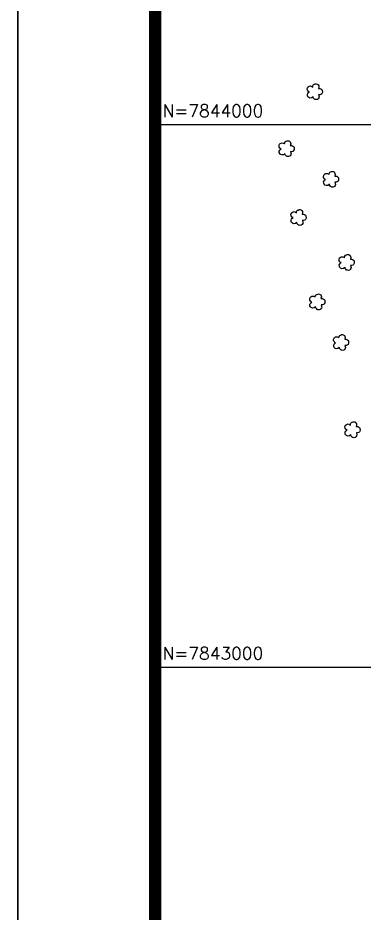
# Model space of a CAD drawing. Extents: x 736225 to 741536, y 7840815 to 7848326.
# Drawn here: x 736225 to 736863, y 7842547 to 7844196 of the extents above; entities that cross this region are included whole.
import ezdxf

# ---------------------------------------------------------------- set-up
doc = ezdxf.new("R2010")
doc.units = 0
doc.header["$LTSCALE"] = 0.6
doc.linetypes.add('CONTINUO', pattern=[0])
doc.linetypes.add('LIN0', pattern=[0])
for name, color, linetype in [('_SIMBOLO ARVORE', 118, 'Continuous'), ('MALHA', 8, 'Continuous'), ('TG', 7, 'LIN0')]:
    doc.layers.add(name, color=color, linetype=linetype)
doc.styles.add('AGROCAD', font='romans.shx')

# ---------------------------------------------------------------- blocks, each defined once
blk = doc.blocks.new('coordi')
at = {"layer": 'MALHA', "linetype": 'Continuous', "style": 'AGROCAD'}
blk.add_attdef('COORDI', (6, 6), '', height=10, dxfattribs=at)

msp = doc.modelspace()

# ---------------------------------------------------------------- linework, layer by layer
at = {"layer": '_SIMBOLO ARVORE', "color": 3, "linetype": 'CONTINUO'}
for points in [[(736768.5, 7844051.2, 0), (736766, 7844049.1, 0), (736762.8, 7844048.8, 0), (736760.5, 7844049.6, 0), (736758.9, 7844051.2, 0), (736758.2, 7844053.1, 0), (736758, 7844055.7, 0), (736758.9, 7844057.4, 0), (736759.8, 7844058.7, 0), (736761.7, 7844059.9, 0), (736760.5, 7844060.3, 0), (736759.3, 7844061.3, 0), (736758, 7844063.4, 0), (736757.7, 7844065.9, 0), (736758.7, 7844068.6, 0), (736759.7, 7844069.6, 0), (736761.6, 7844070.7, 0), (736763.6, 7844071, 0), (736765.2, 7844070.7, 0), (736766.4, 7844070.2, 0), (736767.8, 7844068.9, 0), (736768.2, 7844071.3, 0), (736768.5, 7844072.2, 0), (736769.6, 7844073.5, 0), (736771.1, 7844074.1, 0), (736772.6, 7844074.7, 0), (736774.2, 7844074.9, 0), (736775.8, 7844074.6, 0), (736777.1, 7844074, 0), (736778, 7844072.9, 0), (736778.9, 7844071.3, 0), (736779.2, 7844069.5, 0), (736778.4, 7844066.2, 0), (736780.7, 7844066.2, 0), (736782.6, 7844065.8, 0), (736784.4, 7844064.4, 0), (736785.4, 7844063.2, 0), (736785.6, 7844058.8, 0), (736784.5, 7844056.7, 0), (736783.1, 7844055.4, 0), (736780.8, 7844054.8, 0), (736778.8, 7844055, 0), (736779.8, 7844050.8, 0), (736779.3, 7844049, 0), (736778.1, 7844047.3, 0), (736776.8, 7844046.2, 0), (736774.9, 7844045.8, 0), (736773, 7844045.9, 0), (736771.6, 7844046.3, 0), (736770, 7844047.9, 0), (736768.9, 7844049.3, 0), (736768.6, 7844051.5, 0)], [(736716.6, 7843946.4, 0), (736714.1, 7843944.3, 0), (736710.9, 7843943.9, 0), (736708.6, 7843944.8, 0), (736707, 7843946.4, 0), (736706.3, 7843948.2, 0), (736706.1, 7843950.9, 0), (736707, 7843952.6, 0), (736707.9, 7843953.8, 0), (736709.8, 7843955.1, 0), (736708.6, 7843955.5, 0), (736707.5, 7843956.4, 0), (736706.1, 7843958.5, 0), (736705.9, 7843961.1, 0), (736706.8, 7843963.7, 0), (736707.9, 7843964.7, 0), (736709.7, 7843965.8, 0), (736711.7, 7843966.1, 0), (736713.3, 7843965.9, 0), (736714.5, 7843965.3, 0), (736715.9, 7843964.1, 0), (736716.3, 7843966.4, 0), (736716.7, 7843967.3, 0), (736717.7, 7843968.6, 0), (736719.2, 7843969.2, 0), (736720.7, 7843969.9, 0), (736722.3, 7843970, 0), (736723.9, 7843969.8, 0), (736725.2, 7843969.1, 0), (736726.1, 7843968.1, 0), (736727, 7843966.4, 0), (736727.3, 7843964.6, 0), (736726.5, 7843961.3, 0), (736728.8, 7843961.4, 0), (736730.7, 7843960.9, 0), (736732.5, 7843959.5, 0), (736733.5, 7843958.4, 0), (736733.8, 7843953.9, 0), (736732.7, 7843951.9, 0), (736731.2, 7843950.5, 0), (736728.9, 7843949.9, 0), (736726.9, 7843950.1, 0), (736728, 7843945.9, 0), (736727.5, 7843944.1, 0), (736726.2, 7843942.4, 0), (736724.9, 7843941.4, 0), (736723, 7843940.9, 0), (736721.1, 7843941, 0), (736719.7, 7843941.4, 0), (736718.1, 7843943, 0), (736717, 7843944.4, 0), (736716.7, 7843946.6, 0)], [(736798.5, 7843889.9, 0), (736796, 7843887.8, 0), (736792.8, 7843887.4, 0), (736790.5, 7843888.3, 0), (736788.9, 7843889.9, 0), (736788.2, 7843891.7, 0), (736788, 7843894.4, 0), (736788.9, 7843896.1, 0), (736789.8, 7843897.4, 0), (736791.6, 7843898.6, 0), (736790.5, 7843899, 0), (736789.3, 7843899.9, 0), (736788, 7843902.1, 0), (736787.7, 7843904.6, 0), (736788.7, 7843907.3, 0), (736789.7, 7843908.2, 0), (736791.6, 7843909.4, 0), (736793.6, 7843909.6, 0), (736795.1, 7843909.4, 0), (736796.4, 7843908.8, 0), (736797.8, 7843907.6, 0), (736798.2, 7843910, 0), (736798.5, 7843910.9, 0), (736799.5, 7843912.2, 0), (736801.1, 7843912.7, 0), (736802.5, 7843913.4, 0), (736804.2, 7843913.5, 0), (736805.8, 7843913.3, 0), (736807.1, 7843912.6, 0), (736808, 7843911.6, 0), (736808.8, 7843910, 0), (736809.2, 7843908.1, 0), (736808.4, 7843904.9, 0), (736810.7, 7843904.9, 0), (736812.6, 7843904.5, 0), (736814.4, 7843903.1, 0), (736815.4, 7843901.9, 0), (736815.6, 7843897.4, 0), (736814.5, 7843895.4, 0), (736813.1, 7843894.1, 0), (736810.8, 7843893.5, 0), (736808.7, 7843893.7, 0), (736809.8, 7843889.5, 0), (736809.3, 7843887.7, 0), (736808.1, 7843886, 0), (736806.8, 7843884.9, 0), (736804.9, 7843884.4, 0), (736803, 7843884.6, 0), (736801.6, 7843885, 0), (736800, 7843886.5, 0), (736798.9, 7843888, 0), (736798.5, 7843890.1, 0)], [(736738.5, 7843819.6, 0), (736736, 7843817.5, 0), (736732.8, 7843817.2, 0), (736730.5, 7843818, 0), (736728.9, 7843819.6, 0), (736728.2, 7843821.4, 0), (736728.1, 7843824.1, 0), (736728.9, 7843825.8, 0), (736729.8, 7843827.1, 0), (736731.7, 7843828.3, 0), (736730.5, 7843828.7, 0), (736729.4, 7843829.7, 0), (736728, 7843831.8, 0), (736727.8, 7843834.3, 0), (736728.7, 7843837, 0), (736729.8, 7843837.9, 0), (736731.6, 7843839.1, 0), (736733.6, 7843839.4, 0), (736735.2, 7843839.1, 0), (736736.4, 7843838.6, 0), (736737.8, 7843837.3, 0), (736738.2, 7843839.7, 0), (736738.6, 7843840.6, 0), (736739.6, 7843841.9, 0), (736741.1, 7843842.4, 0), (736742.6, 7843843.1, 0), (736744.2, 7843843.3, 0), (736745.8, 7843843, 0), (736747.1, 7843842.4, 0), (736748.1, 7843841.3, 0), (736748.9, 7843839.7, 0), (736749.2, 7843837.9, 0), (736748.5, 7843834.6, 0), (736750.7, 7843834.6, 0), (736752.6, 7843834.2, 0), (736754.4, 7843832.8, 0), (736755.4, 7843831.6, 0), (736755.7, 7843827.1, 0), (736754.6, 7843825.1, 0), (736753.1, 7843823.8, 0), (736750.8, 7843823.2, 0), (736748.8, 7843823.4, 0), (736749.9, 7843819.2, 0), (736749.4, 7843817.4, 0), (736748.2, 7843815.7, 0), (736746.8, 7843814.6, 0), (736744.9, 7843814.1, 0), (736743, 7843814.3, 0), (736741.6, 7843814.7, 0), (736740, 7843816.3, 0), (736738.9, 7843817.7, 0), (736738.6, 7843819.9, 0)], [(736827.3, 7843736.7, 0), (736824.8, 7843734.6, 0), (736821.6, 7843734.2, 0), (736819.3, 7843735.1, 0), (736817.7, 7843736.7, 0), (736817, 7843738.5, 0), (736816.8, 7843741.2, 0), (736817.7, 7843742.9, 0), (736818.6, 7843744.1, 0), (736820.5, 7843745.4, 0), (736819.3, 7843745.7, 0), (736818.1, 7843746.7, 0), (736816.8, 7843748.8, 0), (736816.5, 7843751.4, 0), (736817.5, 7843754, 0), (736818.6, 7843755, 0), (736820.4, 7843756.1, 0), (736822.4, 7843756.4, 0), (736824, 7843756.2, 0), (736825.2, 7843755.6, 0), (736826.6, 7843754.4, 0), (736827, 7843756.7, 0), (736827.3, 7843757.6, 0), (736828.4, 7843758.9, 0), (736829.9, 7843759.5, 0), (736831.4, 7843760.1, 0), (736833, 7843760.3, 0), (736834.6, 7843760.1, 0), (736835.9, 7843759.4, 0), (736836.8, 7843758.4, 0), (736837.7, 7843756.7, 0), (736838, 7843754.9, 0), (736837.2, 7843751.6, 0), (736839.5, 7843751.7, 0), (736841.4, 7843751.2, 0), (736843.2, 7843749.8, 0), (736844.2, 7843748.7, 0), (736844.4, 7843744.2, 0), (736843.3, 7843742.2, 0), (736841.9, 7843740.8, 0), (736839.6, 7843740.2, 0), (736837.6, 7843740.4, 0), (736838.6, 7843736.2, 0), (736838.2, 7843734.4, 0), (736836.9, 7843732.7, 0), (736835.6, 7843731.7, 0), (736833.7, 7843731.2, 0), (736831.8, 7843731.3, 0), (736830.4, 7843731.7, 0), (736828.8, 7843733.3, 0), (736827.7, 7843734.7, 0), (736827.4, 7843736.9, 0)], [(736773.1, 7843664.1, 0), (736770.6, 7843662, 0), (736767.4, 7843661.6, 0), (736765.1, 7843662.5, 0), (736763.5, 7843664.1, 0), (736762.8, 7843665.9, 0), (736762.6, 7843668.6, 0), (736763.5, 7843670.3, 0), (736764.4, 7843671.5, 0), (736766.3, 7843672.8, 0), (736765.1, 7843673.2, 0), (736764, 7843674.1, 0), (736762.6, 7843676.2, 0), (736762.3, 7843678.8, 0), (736763.3, 7843681.4, 0), (736764.4, 7843682.4, 0), (736766.2, 7843683.5, 0), (736768.2, 7843683.8, 0), (736769.8, 7843683.6, 0), (736771, 7843683, 0), (736772.4, 7843681.8, 0), (736772.8, 7843684.1, 0), (736773.2, 7843685, 0), (736774.2, 7843686.3, 0), (736775.7, 7843686.9, 0), (736777.2, 7843687.6, 0), (736778.8, 7843687.7, 0), (736780.4, 7843687.5, 0), (736781.7, 7843686.8, 0), (736782.6, 7843685.8, 0), (736783.5, 7843684.1, 0), (736783.8, 7843682.3, 0), (736783, 7843679, 0), (736785.3, 7843679.1, 0), (736787.2, 7843678.6, 0), (736789, 7843677.2, 0), (736790, 7843676.1, 0), (736790.3, 7843671.6, 0), (736789.2, 7843669.6, 0), (736787.7, 7843668.2, 0), (736785.4, 7843667.6, 0), (736783.4, 7843667.8, 0), (736784.5, 7843663.6, 0), (736784, 7843661.8, 0), (736782.7, 7843660.1, 0), (736781.4, 7843659.1, 0), (736779.5, 7843658.6, 0), (736777.6, 7843658.7, 0), (736776.2, 7843659.1, 0), (736774.6, 7843660.7, 0), (736773.5, 7843662.1, 0), (736773.2, 7843664.3, 0)], [(736816.9, 7843589.2, 0), (736814.4, 7843587.1, 0), (736811.2, 7843586.7, 0), (736808.9, 7843587.6, 0), (736807.3, 7843589.2, 0), (736806.6, 7843591, 0), (736806.5, 7843593.7, 0), (736807.3, 7843595.4, 0), (736808.3, 7843596.6, 0), (736810.1, 7843597.9, 0), (736808.9, 7843598.3, 0), (736807.8, 7843599.2, 0), (736806.4, 7843601.3, 0), (736806.2, 7843603.9, 0), (736807.1, 7843606.5, 0), (736808.2, 7843607.5, 0), (736810.1, 7843608.6, 0), (736812, 7843608.9, 0), (736813.6, 7843608.7, 0), (736814.8, 7843608.1, 0), (736816.2, 7843606.9, 0), (736816.6, 7843609.2, 0), (736817, 7843610.1, 0), (736818, 7843611.4, 0), (736819.5, 7843612, 0), (736821, 7843612.7, 0), (736822.7, 7843612.8, 0), (736824.2, 7843612.6, 0), (736825.5, 7843611.9, 0), (736826.5, 7843610.9, 0), (736827.3, 7843609.2, 0), (736827.6, 7843607.4, 0), (736826.9, 7843604.1, 0), (736829.1, 7843604.2, 0), (736831, 7843603.7, 0), (736832.8, 7843602.3, 0), (736833.8, 7843601.2, 0), (736834.1, 7843596.7, 0), (736833, 7843594.7, 0), (736831.5, 7843593.3, 0), (736829.2, 7843592.7, 0), (736827.2, 7843592.9, 0), (736828.3, 7843588.7, 0), (736827.8, 7843586.9, 0), (736826.6, 7843585.2, 0), (736825.2, 7843584.2, 0), (736823.3, 7843583.7, 0), (736821.5, 7843583.8, 0), (736820, 7843584.2, 0), (736818.4, 7843585.8, 0), (736817.3, 7843587.2, 0), (736817, 7843589.4, 0)], [(736838, 7843428.3, 0), (736835.5, 7843426.2, 0), (736832.3, 7843425.8, 0), (736830, 7843426.7, 0), (736828.4, 7843428.3, 0), (736827.7, 7843430.1, 0), (736827.5, 7843432.8, 0), (736828.4, 7843434.5, 0), (736829.3, 7843435.7, 0), (736831.2, 7843437, 0), (736830, 7843437.4, 0), (736828.8, 7843438.3, 0), (736827.5, 7843440.5, 0), (736827.2, 7843443, 0), (736828.2, 7843445.7, 0), (736829.2, 7843446.6, 0), (736831.1, 7843447.8, 0), (736833.1, 7843448, 0), (736834.7, 7843447.8, 0), (736835.9, 7843447.2, 0), (736837.3, 7843446, 0), (736837.7, 7843448.3, 0), (736838, 7843449.3, 0), (736839.1, 7843450.5, 0), (736840.6, 7843451.1, 0), (736842.1, 7843451.8, 0), (736843.7, 7843451.9, 0), (736845.3, 7843451.7, 0), (736846.6, 7843451, 0), (736847.5, 7843450, 0), (736848.4, 7843448.3, 0), (736848.7, 7843446.5, 0), (736847.9, 7843443.3, 0), (736850.2, 7843443.3, 0), (736852.1, 7843442.8, 0), (736853.9, 7843441.4, 0), (736854.9, 7843440.3, 0), (736855.1, 7843435.8, 0), (736854, 7843433.8, 0), (736852.6, 7843432.5, 0), (736850.3, 7843431.8, 0), (736848.3, 7843432, 0), (736849.3, 7843427.8, 0), (736848.8, 7843426, 0), (736847.6, 7843424.3, 0), (736846.3, 7843423.3, 0), (736844.4, 7843422.8, 0), (736842.5, 7843422.9, 0), (736841.1, 7843423.3, 0), (736839.5, 7843424.9, 0), (736838.4, 7843426.3, 0), (736838.1, 7843428.5, 0)]]:
    msp.add_polyline3d(points, dxfattribs=at)
at = {"layer": 'MALHA'}
for points in [[(736477.6, 7844000), (736965.4, 7844000)], [(736477.6, 7843000), (737811.7, 7843000)]]:
    msp.add_lwpolyline(points, dxfattribs=at)
at = {"layer": 'TG', "color": 174, "linetype": 'LIN0'}
msp.add_line((736224.7, 7840815.2), (736224.7, 7848326.2), dxfattribs=at)
at = {"layer": 'TG', "color": 174, "linetype": 'LIN0', "flags": 128}
msp.add_lwpolyline([(741535.5, 7840815.2), (741535.5, 7848326.2), (736224.7, 7848326.2), (736224.7, 7840815.2)], close=True, dxfattribs=at)
at = {"layer": 'TG', "color": 174, "linetype": 'LIN0', "const_width": 23, "flags": 128}
msp.add_lwpolyline([(741282.6, 7841068.1), (741282.6, 7848073.3), (736477.6, 7848073.3), (736477.6, 7841068.1)], close=True, dxfattribs=at)

# ---------------------------------------------------------------- block references
at = {"layer": 'MALHA'}
ref = msp.add_blockref('coordi', (736477.6, 7844000), dxfattribs=dict(at, xscale=2.3, yscale=2.3, zscale=2.3))
ref.add_attrib('COORDI', 'N=7844000', (736491.4, 7844013.8), dxfattribs={"height": 23, "style": 'AGROCAD'})
ref = msp.add_blockref('coordi', (736477.6, 7843000), dxfattribs=dict(at, xscale=2.3, yscale=2.3, zscale=2.3))
ref.add_attrib('COORDI', 'N=7843000', (736491.4, 7843013.8), dxfattribs={"height": 23, "style": 'AGROCAD'})

doc.saveas('drawing.dxf')
